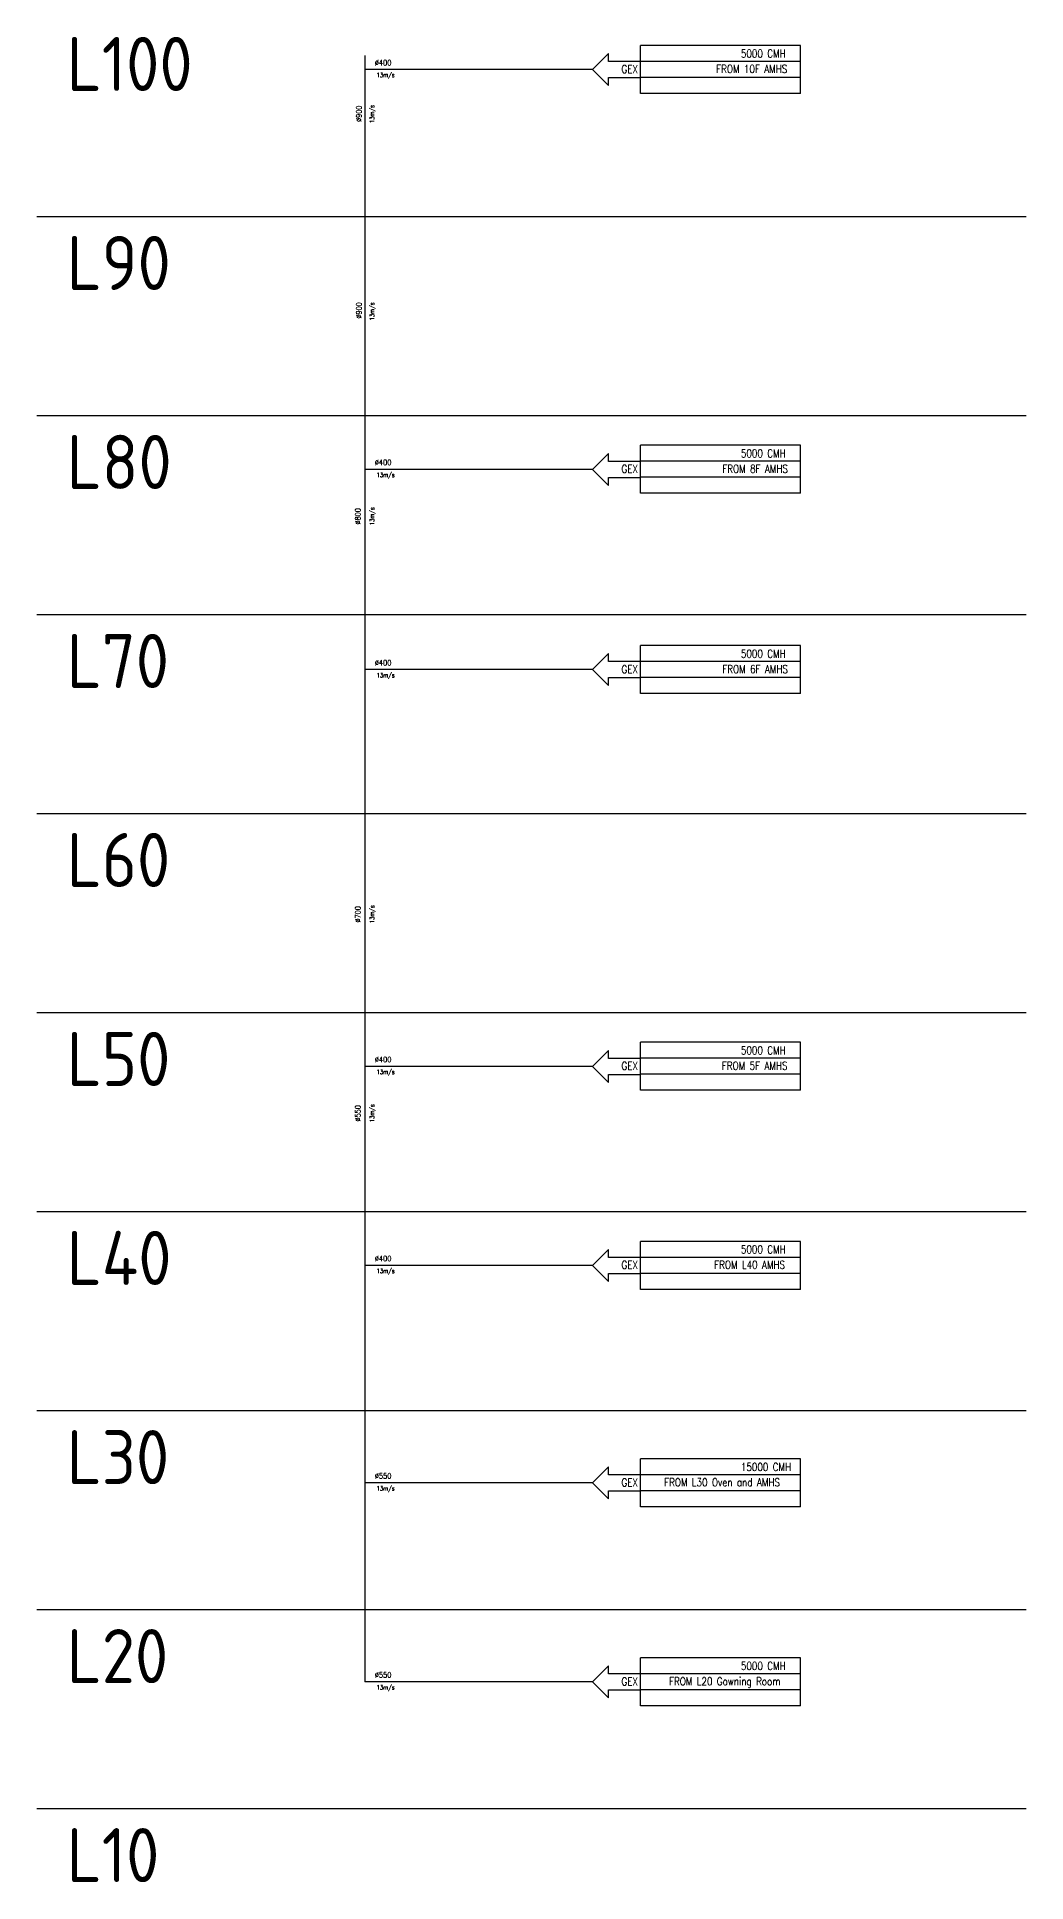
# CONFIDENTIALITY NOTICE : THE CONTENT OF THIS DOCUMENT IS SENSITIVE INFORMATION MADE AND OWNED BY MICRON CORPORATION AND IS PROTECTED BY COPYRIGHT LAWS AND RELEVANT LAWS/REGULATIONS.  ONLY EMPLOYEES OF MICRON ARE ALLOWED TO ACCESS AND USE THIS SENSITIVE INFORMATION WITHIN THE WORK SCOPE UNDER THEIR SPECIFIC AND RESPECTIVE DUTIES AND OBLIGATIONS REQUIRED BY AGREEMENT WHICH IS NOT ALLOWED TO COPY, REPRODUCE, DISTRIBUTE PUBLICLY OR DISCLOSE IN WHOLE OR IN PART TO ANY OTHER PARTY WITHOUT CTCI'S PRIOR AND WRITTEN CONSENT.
# Model space of a CAD drawing. Header units: millimetres. Extents: x 112 to 18918, y 65 to 12131.
# Drawn here: x 402 to 1047, y 65 to 1267 of the extents above; entities that cross this region are included whole.
import ezdxf
from ezdxf.enums import TextEntityAlignment as Align

# ---------------------------------------------------------------- set-up
doc = ezdxf.new("R2010")
doc.units = ezdxf.units.MM
for name, color, linetype in [('DETL-TXT', 4, 'Continuous'), ('M-CEQPM-MAU', 22, 'Continuous'), ('X-F10A-PID-F0-00-MAMEX-001$0$DRAWING CONNECTOR', 3, 'Continuous'), ('X-F10A-PID-F0-00-MAMEX-001$0$M-_DUCTAME-_E-', 40, 'Continuous'), ('X-F10A-PID-F0-00-MAMEX-001$0$X-F10X-PID-F0-00-MAMEX-001$0$M-_DUCTAME-_E-', 40, 'Continuous')]:
    doc.layers.add(name, color=color, linetype=linetype)
doc.styles.add('AA-TXT', font='isocp.shx', dxfattribs={"bigfont": 'chineset.shx'})
doc.styles.add('X-F10A-PID-F0-00-MAMEX-001$0$ROMANS', font='romans.shx', dxfattribs={"width": 0.8})

# ---------------------------------------------------------------- blocks, each defined once
blk = doc.blocks.new('X-F10A-PID-F0-00-MAMEX-001$0$Textblock')
for p, q in [((0, 15), (50, 15)), ((0, 15), (0, 0)), ((50, 15), (50, 0)), ((0, 10), (50, 10)), ((0, 5), (50, 5)), ((0, 0), (50, 0))]:
    blk.add_line(p, q)
at = {"style": 'X-F10A-PID-F0-00-MAMEX-001$0$ROMANS', "width": 0.8}
for tag, p in [('X', (2.29, 11.06)), ('LINE2', (2.29, 6.06)), ('LINE3', (2.29, 1.06))]:
    blk.add_attdef(tag, p, '', height=2.5, dxfattribs=at)
blk = doc.blocks.new('X-F10A-PID-F0-00-MAMEX-001$0$PFEILEIN')
at = {"flags": 128}
blk.add_lwpolyline([(15, -2.5), (25, -2.5), (25, -5), (30, 0), (25, 5), (25, 2.5), (15, 2.5)], close=True, dxfattribs=at)
at = {"style": 'X-F10A-PID-F0-00-MAMEX-001$0$ROMANS', "width": 0.8}
blk.add_attdef('MEDIUM', text='', height=2.5, dxfattribs=at).set_placement((15.5, 0), align=Align.MIDDLE_LEFT)

msp = doc.modelspace()

# ---------------------------------------------------------------- linework, layer by layer
at = {"layer": 'M-CEQPM-MAU', "ltscale": 0.1}
for p, q in [((402.3, 1150.4), (1046.7, 1150.4)), ((402.3, 1020.6), (1046.7, 1020.6)), ((402.3, 890.9), (1046.7, 890.9)), ((402.3, 761.2), (1046.7, 761.2)), ((402.3, 631.5), (1046.7, 631.5)), ((402.3, 501.8), (1046.7, 501.8)), ((402.3, 372.1), (1046.7, 372.1)), ((402.3, 242.4), (1046.7, 242.4)), ((402.3, 112.7), (1046.7, 112.7))]:
    msp.add_line(p, q, dxfattribs=at)
at = {"layer": 'X-F10A-PID-F0-00-MAMEX-001$0$M-_DUCTAME-_E-'}
msp.add_line((615.9, 1255.2), (615.9, 195.2), dxfattribs=at)
for points in [[(764.2, 1246.1), (615.9, 1246.1)], [(764.2, 985.5), (615.9, 985.5)], [(764.2, 855), (615.9, 855)], [(764.2, 596.4), (615.9, 596.4)], [(764.2, 466.7), (615.9, 466.7)], [(764.2, 324.9), (615.9, 324.9)], [(764.2, 195.2), (615.9, 195.2)]]:
    msp.add_lwpolyline(points, dxfattribs=at)

# ---------------------------------------------------------------- block references
at = {"layer": 'X-F10A-PID-F0-00-MAMEX-001$0$DRAWING CONNECTOR', "color": 3}
ref = msp.add_blockref('X-F10A-PID-F0-00-MAMEX-001$0$PFEILEIN', (826.7, 1246.1), dxfattribs=dict(at, xscale=2.085745283206693, yscale=2.085745283206693, zscale=2.085745283206693, rotation=180))
ref.add_attrib('MEDIUM', 'GEX', dxfattribs={"layer": '0', "color": 0, "height": 5.21, "style": 'X-F10A-PID-F0-00-MAMEX-001$0$ROMANS', "width": 0.8}).set_placement((783.1, 1246.4), align=Align.MIDDLE_LEFT)
ref = msp.add_blockref('X-F10A-PID-F0-00-MAMEX-001$0$Textblock', (899.7, 1261.8), dxfattribs=dict(at, xscale=2.085745283206693, yscale=2.085745283206693, zscale=2.085745283206693, rotation=180))
ref.add_attrib('LINE3', '5000 CMH', (860.9, 1253.9), dxfattribs={"layer": '0', "color": 0, "height": 5.21, "style": 'X-F10A-PID-F0-00-MAMEX-001$0$ROMANS', "width": 0.8})
ref.add_attrib('LINE2', 'FROM 10F AMHS', (844.8, 1243.9), dxfattribs={"layer": '0', "color": 0, "height": 5.214, "style": 'X-F10A-PID-F0-00-MAMEX-001$0$ROMANS', "width": 0.8})
ref = msp.add_blockref('X-F10A-PID-F0-00-MAMEX-001$0$Textblock', (899.7, 1001.2), dxfattribs=dict(at, xscale=2.085745283206693, yscale=2.085745283206693, zscale=2.085745283206693, rotation=180))
ref.add_attrib('LINE3', '5000 CMH', (860.9, 993.3), dxfattribs={"layer": '0', "color": 0, "height": 5.21, "style": 'X-F10A-PID-F0-00-MAMEX-001$0$ROMANS', "width": 0.8})
ref.add_attrib('LINE2', 'FROM 8F AMHS', (848.8, 983.3), dxfattribs={"layer": '0', "color": 0, "height": 5.214, "style": 'X-F10A-PID-F0-00-MAMEX-001$0$ROMANS', "width": 0.8})
ref = msp.add_blockref('X-F10A-PID-F0-00-MAMEX-001$0$PFEILEIN', (826.7, 985.5), dxfattribs=dict(at, xscale=2.085745283206693, yscale=2.085745283206693, zscale=2.085745283206693, rotation=180))
ref.add_attrib('MEDIUM', 'GEX', dxfattribs={"layer": '0', "color": 0, "height": 5.21, "style": 'X-F10A-PID-F0-00-MAMEX-001$0$ROMANS', "width": 0.8}).set_placement((783.1, 985.8), align=Align.MIDDLE_LEFT)
ref = msp.add_blockref('X-F10A-PID-F0-00-MAMEX-001$0$Textblock', (899.7, 870.6), dxfattribs=dict(at, xscale=2.085745283206693, yscale=2.085745283206693, zscale=2.085745283206693, rotation=180))
ref.add_attrib('LINE3', '5000 CMH ', (860.9, 862.7), dxfattribs={"layer": '0', "color": 0, "height": 5.21, "style": 'X-F10A-PID-F0-00-MAMEX-001$0$ROMANS', "width": 0.8})
ref.add_attrib('LINE2', 'FROM 6F AMHS', (848.8, 852.7), dxfattribs={"layer": '0', "color": 0, "height": 5.214, "style": 'X-F10A-PID-F0-00-MAMEX-001$0$ROMANS', "width": 0.8})
ref = msp.add_blockref('X-F10A-PID-F0-00-MAMEX-001$0$PFEILEIN', (826.7, 855), dxfattribs=dict(at, xscale=2.085745283206693, yscale=2.085745283206693, zscale=2.085745283206693, rotation=180))
ref.add_attrib('MEDIUM', 'GEX', dxfattribs={"layer": '0', "color": 0, "height": 5.21, "style": 'X-F10A-PID-F0-00-MAMEX-001$0$ROMANS', "width": 0.8}).set_placement((783.1, 855.2), align=Align.MIDDLE_LEFT)
ref = msp.add_blockref('X-F10A-PID-F0-00-MAMEX-001$0$PFEILEIN', (826.7, 596.4), dxfattribs=dict(at, xscale=2.085745283206693, yscale=2.085745283206693, zscale=2.085745283206693, rotation=180))
ref.add_attrib('MEDIUM', 'GEX', dxfattribs={"layer": '0', "color": 0, "height": 5.21, "style": 'X-F10A-PID-F0-00-MAMEX-001$0$ROMANS', "width": 0.8}).set_placement((783.1, 596.7), align=Align.MIDDLE_LEFT)
ref = msp.add_blockref('X-F10A-PID-F0-00-MAMEX-001$0$Textblock', (899.7, 612.1), dxfattribs=dict(at, xscale=2.085745283206693, yscale=2.085745283206693, zscale=2.085745283206693, rotation=180))
ref.add_attrib('LINE3', '5000 CMH', (860.9, 604.2), dxfattribs={"layer": '0', "color": 0, "height": 5.21, "style": 'X-F10A-PID-F0-00-MAMEX-001$0$ROMANS', "width": 0.8})
ref.add_attrib('LINE2', 'FROM 5F AMHS', (848.5, 594.2), dxfattribs={"layer": '0', "color": 0, "height": 5.214, "style": 'X-F10A-PID-F0-00-MAMEX-001$0$ROMANS', "width": 0.8})
ref = msp.add_blockref('X-F10A-PID-F0-00-MAMEX-001$0$Textblock', (899.7, 482.3), dxfattribs=dict(at, xscale=2.085745283206693, yscale=2.085745283206693, zscale=2.085745283206693, rotation=180))
ref.add_attrib('LINE3', '5000 CMH', (860.9, 474.5), dxfattribs={"layer": '0', "color": 0, "height": 5.21, "style": 'X-F10A-PID-F0-00-MAMEX-001$0$ROMANS', "width": 0.8})
ref.add_attrib('LINE2', 'FROM L40 AMHS', (843.5, 464.5), dxfattribs={"layer": '0', "color": 0, "height": 5.214, "style": 'X-F10A-PID-F0-00-MAMEX-001$0$ROMANS', "width": 0.8})
ref = msp.add_blockref('X-F10A-PID-F0-00-MAMEX-001$0$PFEILEIN', (826.7, 466.7), dxfattribs=dict(at, xscale=2.085745283206693, yscale=2.085745283206693, zscale=2.085745283206693, rotation=180))
ref.add_attrib('MEDIUM', 'GEX', dxfattribs={"layer": '0', "color": 0, "height": 5.21, "style": 'X-F10A-PID-F0-00-MAMEX-001$0$ROMANS', "width": 0.8}).set_placement((783.1, 467), align=Align.MIDDLE_LEFT)
ref = msp.add_blockref('X-F10A-PID-F0-00-MAMEX-001$0$Textblock', (899.7, 340.6), dxfattribs=dict(at, xscale=2.085745283206693, yscale=2.085745283206693, zscale=2.085745283206693, rotation=180))
ref.add_attrib('LINE3', '15000 CMH', (860.9, 332.7), dxfattribs={"layer": '0', "color": 0, "height": 5.21, "style": 'X-F10A-PID-F0-00-MAMEX-001$0$ROMANS', "width": 0.8})
ref.add_attrib('LINE2', 'FROM L30 Oven and AMHS', (810.9, 322.7), dxfattribs={"layer": '0', "color": 0, "height": 5.214, "style": 'X-F10A-PID-F0-00-MAMEX-001$0$ROMANS', "width": 0.8})
ref = msp.add_blockref('X-F10A-PID-F0-00-MAMEX-001$0$PFEILEIN', (826.7, 324.9), dxfattribs=dict(at, xscale=2.085745283206693, yscale=2.085745283206693, zscale=2.085745283206693, rotation=180))
ref.add_attrib('MEDIUM', 'GEX', dxfattribs={"layer": '0', "color": 0, "height": 5.21, "style": 'X-F10A-PID-F0-00-MAMEX-001$0$ROMANS', "width": 0.8}).set_placement((783.1, 325.2), align=Align.MIDDLE_LEFT)
ref = msp.add_blockref('X-F10A-PID-F0-00-MAMEX-001$0$PFEILEIN', (826.7, 195.2), dxfattribs=dict(at, xscale=2.085745283206693, yscale=2.085745283206693, zscale=2.085745283206693, rotation=180))
ref.add_attrib('MEDIUM', 'GEX', dxfattribs={"layer": '0', "color": 0, "height": 5.21, "style": 'X-F10A-PID-F0-00-MAMEX-001$0$ROMANS', "width": 0.8}).set_placement((783.1, 195.5), align=Align.MIDDLE_LEFT)
ref = msp.add_blockref('X-F10A-PID-F0-00-MAMEX-001$0$Textblock', (899.7, 210.9), dxfattribs=dict(at, xscale=2.085745283206693, yscale=2.085745283206693, zscale=2.085745283206693, rotation=180))
ref.add_attrib('LINE3', '5000 CMH', (860.9, 203), dxfattribs={"layer": '0', "color": 0, "height": 5.21, "style": 'X-F10A-PID-F0-00-MAMEX-001$0$ROMANS', "width": 0.8})
ref.add_attrib('LINE2', 'FROM L20 Gowning Room', (814.1, 193), dxfattribs={"layer": '0', "color": 0, "height": 5.214, "style": 'X-F10A-PID-F0-00-MAMEX-001$0$ROMANS', "width": 0.8})

# ---------------------------------------------------------------- texts
at = {"layer": 'DETL-TXT', "color": 2, "ltscale": 0.1, "style": 'AA-TXT'}
for s, p in [('L100', (421.7, 1232.1)), ('L90', (421.7, 1102.4)), ('L80', (421.7, 972.7)), ('L70', (421.7, 843)), ('L60', (421.7, 713.3)), ('L50', (421.7, 583.6)), ('L40', (421.7, 453.9)), ('L30', (421.7, 324.1)), ('L20', (421.7, 194.4)), ('L10', (421.7, 64.7))]:
    msp.add_text(s, height=35.24, dxfattribs=at).set_placement(p)
at = {"layer": 'X-F10A-PID-F0-00-MAMEX-001$0$X-F10X-PID-F0-00-MAMEX-001$0$M-_DUCTAME-_E-', "style": 'X-F10A-PID-F0-00-MAMEX-001$0$ROMANS', "width": 0.8}
for s, height, p in [('%%C400', 3.52, (622.4, 1248.8)), ('13m/s', 2.82, (623.6, 1241.1)), ('%%C400', 3.52, (622.4, 988.3)), ('13m/s', 2.82, (623.6, 980.5)), ('%%C400', 3.52, (622.4, 857.7)), ('13m/s', 2.82, (623.6, 849.9)), ('%%C400', 3.52, (622.4, 599.1)), ('13m/s', 2.82, (623.6, 591.4)), ('%%C400', 3.52, (622.4, 469.4)), ('13m/s', 2.82, (623.6, 461.7)), ('%%C550', 3.52, (622.4, 327.7)), ('13m/s', 2.82, (623.6, 319.9)), ('%%C550', 3.52, (622.4, 198)), ('13m/s', 2.82, (623.6, 190.2))]:
    msp.add_text(s, height=height, dxfattribs=at).set_placement(p)
for s, height, p in [('%%C900', 3.52, (613.8, 1211.9)), ('13m/s', 2.82, (622, 1211.2)), ('%%C900', 3.52, (613.8, 1083.7)), ('13m/s', 2.82, (622, 1082.6)), ('%%C800', 3.52, (613.1, 949.5)), ('13m/s', 2.82, (622, 949.1)), ('%%C700', 3.52, (613.1, 690.1)), ('13m/s', 2.82, (622, 689.7)), ('%%C550', 3.52, (613.1, 560.4)), ('13m/s', 2.82, (622, 560))]:
    msp.add_text(s, height=height, rotation=90, dxfattribs=at).set_placement(p)

doc.saveas('drawing.dxf')
